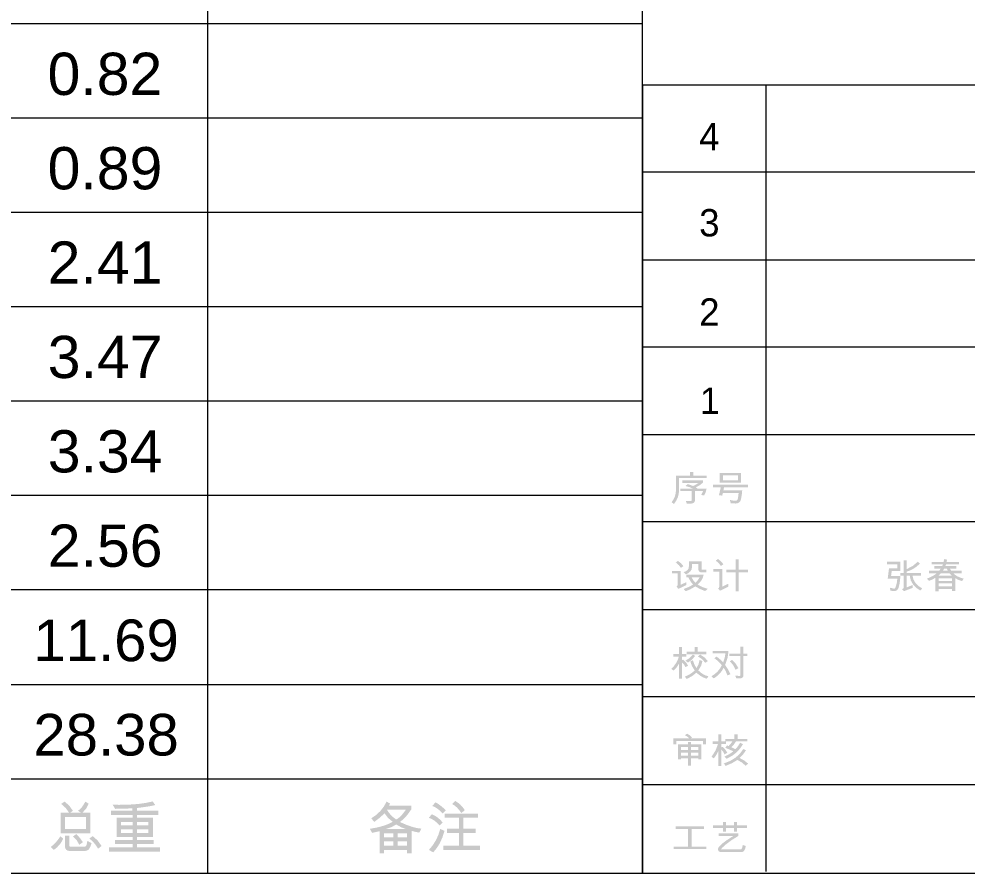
# Model space of a CAD drawing. Header units: millimetres. Extents: x 3 to 591, y 5 to 206.
# Drawn here: x 443.65 to 489.78, y 5.22 to 46.75 of the extents above; entities that cross this region are included whole.
import ezdxf

# ---------------------------------------------------------------- set-up
doc = ezdxf.new("R2010")
doc.units = ezdxf.units.MM

msp = doc.modelspace()

# ---------------------------------------------------------------- hatches: boundary and pattern name
h = msp.add_hatch(color=7)
h.paths.add_polyline_path([(477.10351, 24.426567), (475.762955, 24.426567), (475.762955, 23.83842), (475.747564, 23.657647), (475.701425, 23.485711), (475.624591, 23.32256), (475.517113, 23.168142), (475.399704, 23.249171), (475.493436, 23.387974), (475.560452, 23.535665), (475.600699, 23.692245), (475.614126, 23.857713), (475.614126, 24.552244), (476.302043, 24.552244), (476.302043, 24.726979), (476.450871, 24.726979), (476.450871, 24.552244), (477.10351, 24.552244)])
h.paths.add_polyline_path([(477.105715, 23.917795), (477.063203, 23.751053), (476.982243, 23.577695), (476.842234, 23.610217), (476.931531, 23.792118), (476.531349, 23.792118), (476.531349, 23.320278), (476.517103, 23.260342), (476.474436, 23.217821), (476.40345, 23.192766), (476.304248, 23.18523), (476.139986, 23.186884), (476.091479, 23.318624), (476.326297, 23.311458), (476.368465, 23.32393), (476.382521, 23.368234), (476.382521, 23.792118), (475.832408, 23.792118), (475.832408, 23.917795), (476.427169, 23.917795), (476.268488, 23.986284), (476.072186, 24.04237), (476.187942, 24.133872), (476.297978, 24.100523), (476.439847, 24.044023), (476.480775, 24.057563), (476.539893, 24.086605), (476.6172, 24.13115), (476.712699, 24.191198), (475.917846, 24.191198), (475.917846, 24.317977), (476.931531, 24.317977), (476.931531, 24.206081), (476.768233, 24.080059), (476.575997, 23.973468), (476.66364, 23.917795)])
h = msp.add_hatch(color=7)
h.paths.add_polyline_path([(478.777408, 24.196159), (477.745533, 24.196159), (477.745533, 24.680677), (478.777408, 24.680677)])
h.paths.add_polyline_path([(478.629131, 24.322938), (478.629131, 24.553898), (477.89381, 24.553898), (477.89381, 24.322938)])
h.paths.add_polyline_path([(479.111444, 23.975122), (477.95279, 23.975122), (477.921922, 23.829601), (478.838042, 23.829601), (478.816441, 23.627227), (478.791326, 23.469037), (478.762697, 23.354979), (478.730555, 23.285), (478.642843, 23.213066), (478.515029, 23.189089), (478.429522, 23.193085), (478.279109, 23.204523), (478.236115, 23.364926), (478.392315, 23.33268), (478.516683, 23.321931), (478.570082, 23.338055), (478.608185, 23.386424), (478.622637, 23.430366), (478.636159, 23.497769), (478.648648, 23.588737), (478.659999, 23.703372), (477.896566, 23.703372), (477.860737, 23.574388), (477.706397, 23.595885), (477.792386, 23.975122), (477.412048, 23.975122), (477.412048, 24.101901), (479.111444, 24.101901)])
h = msp.add_hatch(color=7)
h.paths.add_polyline_path([(475.976619, 20.143351), (475.852596, 20.058464), (475.753102, 20.193236), (475.603998, 20.321393), (475.708729, 20.399115), (475.856317, 20.287356)])
h.paths.add_polyline_path([(477.098343, 19.842387), (476.851949, 19.842387), (476.792694, 19.85162), (476.746667, 19.87987), (476.716902, 19.921625), (476.70698, 19.972474), (476.70698, 20.254145), (476.393889, 20.254145), (476.393889, 20.092639), (476.372461, 19.986737), (476.308451, 19.887036), (476.211988, 19.803044), (476.094028, 19.744271), (475.988746, 19.853412), (476.076045, 19.887311), (476.146394, 19.93444), (476.197588, 19.986117), (476.226871, 20.033659), (476.245061, 20.157131), (476.245061, 20.379822), (476.856359, 20.379822), (476.856359, 19.989011), (476.887227, 19.968616), (477.098343, 19.968616)])
h.paths.add_polyline_path([(476.119384, 19.225026), (475.729675, 19.038716), (475.643685, 19.14951), (475.68165, 19.187957), (475.694397, 19.232192), (475.694397, 19.790573), (475.417136, 19.790573), (475.417136, 19.91625), (475.843225, 19.91625), (475.843225, 19.235499), (476.119384, 19.36724)])
h.paths.add_polyline_path([(477.162835, 19.040369), (477.029992, 18.933433), (476.763893, 19.040231), (476.558152, 19.159432), (476.309002, 19.016185), (476.084658, 18.926268), (475.987093, 19.035408), (476.243408, 19.132904), (476.446806, 19.248177), (476.328639, 19.390666), (476.209232, 19.605916), (476.117731, 19.605916), (476.117731, 19.731593), (476.959436, 19.731593), (476.923581, 19.595495), (476.862353, 19.470041), (476.775804, 19.355337), (476.663985, 19.251485), (476.879303, 19.134971)])
h.paths.add_polyline_path([(476.766511, 19.605916), (476.370187, 19.605916), (476.462722, 19.443997), (476.556498, 19.335821), (476.680108, 19.466114)])
h = msp.add_hatch(color=7)
h.paths.add_polyline_path([(477.922965, 20.234853), (477.799493, 20.15217), (477.700136, 20.284807), (477.550343, 20.412895), (477.656177, 20.49227), (477.804867, 20.377824)])
h.paths.add_polyline_path([(479.122409, 19.83908), (478.666554, 19.83908), (478.666554, 18.926268), (478.517175, 18.926268), (478.517175, 19.83908), (478.061871, 19.83908), (478.061871, 19.965308), (478.517175, 19.965308), (478.517175, 20.47849), (478.666554, 20.47849), (478.666554, 19.965308), (479.122409, 19.965308)])
h.paths.add_polyline_path([(478.16109, 19.143998), (477.755395, 18.948316), (477.667752, 19.059662), (477.706475, 19.097282), (477.719566, 19.14069), (477.719566, 19.882075), (477.433486, 19.882075), (477.433486, 20.008303), (477.867292, 20.008303), (477.867292, 19.145651), (478.16109, 19.287865)])
h = msp.add_hatch(color=7)
h.paths.add_polyline_path([(487.599263, 19.052262), (487.501697, 18.959658), (487.32021, 19.075827), (487.159393, 19.239124), (487.041226, 19.442936), (486.987965, 19.680648), (486.835829, 19.680648), (486.835829, 19.111793), (487.133486, 19.226997), (487.133486, 19.090296), (486.706294, 18.926585), (486.618099, 19.025253), (486.669707, 19.054674), (486.687001, 19.093603), (486.687001, 19.680648), (486.528251, 19.680648), (486.528251, 19.806325), (486.687001, 19.806325), (486.687001, 20.429198), (486.835829, 20.429198), (486.835829, 19.998699), (487.121083, 20.145115), (487.379879, 20.359745), (487.485712, 20.267692), (487.328202, 20.129087), (487.167385, 20.017509), (487.003261, 19.932906), (486.835829, 19.875227), (486.835829, 19.806325), (487.543039, 19.806325), (487.543039, 19.680648), (487.124115, 19.680648), (487.166498, 19.501227), (487.259783, 19.336689), (487.40402, 19.187034)])
h.paths.add_polyline_path([(486.528251, 19.657497), (486.51702, 19.458163), (486.486359, 19.255109), (486.441642, 19.086713), (486.389896, 18.991077), (486.319616, 18.946153), (486.221224, 18.930995), (486.145226, 18.936645), (486.048143, 18.953043), (486.01948, 19.096359), (486.064197, 19.086782), (486.130825, 19.071004), (486.198762, 19.056879), (486.247683, 19.052262), (486.265339, 19.062718), (486.285165, 19.094155), (486.307059, 19.146675), (486.330916, 19.220383), (486.368399, 19.382096), (486.381077, 19.531819), (485.9153, 19.531819), (485.978138, 20.035079), (486.386038, 20.035079), (486.386038, 20.23517), (485.873959, 20.23517), (485.873959, 20.361398), (486.526598, 20.361398), (486.526598, 19.9083), (486.110981, 19.9083), (486.077908, 19.657497)])
h = msp.add_hatch(color=7)
h.paths.add_polyline_path([(489.614002, 19.535127), (489.533524, 19.417167), (489.378151, 19.467947), (489.211615, 19.553868), (489.211615, 18.929892), (489.049557, 18.929892), (489.049557, 19.035726), (488.393611, 19.035726), (488.393611, 18.924931), (488.23872, 18.924931), (488.23872, 19.579775), (488.079487, 19.490961), (487.920669, 19.426537), (487.818142, 19.531819), (487.974825, 19.598267), (488.106704, 19.664456), (488.213777, 19.730334), (488.296046, 19.795852), (487.922322, 19.795852), (487.922322, 19.92208), (488.421172, 19.92208), (488.496137, 20.019094), (488.184149, 20.019094), (488.184149, 20.145322), (488.560078, 20.145322), (488.600868, 20.226351), (488.049102, 20.226351), (488.049102, 20.352579), (488.632839, 20.352579), (488.64593, 20.407701), (488.658195, 20.487627), (488.800959, 20.459515), (488.78332, 20.352579), (489.386901, 20.352579), (489.386901, 20.226351), (488.751901, 20.226351), (488.737018, 20.185561), (488.722136, 20.145322), (489.258468, 20.145322), (489.258468, 20.019094), (488.948134, 20.019094), (489.004358, 19.92208), (489.517539, 19.92208), (489.517539, 19.795852), (489.112396, 19.795852), (489.192787, 19.719689), (489.303254, 19.650813), (489.443694, 19.589275)])
h.paths.add_polyline_path([(488.843954, 19.92208), (488.81412, 19.979062), (488.797101, 20.019094), (488.662053, 20.019094), (488.603073, 19.92208)])
h.paths.add_polyline_path([(489.037982, 19.678994), (488.973076, 19.74259), (488.932149, 19.794198), (488.503854, 19.794198), (488.430956, 19.721506), (488.383689, 19.678994)])
h.paths.add_polyline_path([(489.049557, 19.429845), (489.049557, 19.552214), (488.393611, 19.552214), (488.393611, 19.429845)])
h.paths.add_polyline_path([(489.049557, 19.161403), (489.049557, 19.303065), (488.393611, 19.303065), (488.393611, 19.161403)])
h = msp.add_hatch(color=7)
h.paths.add_polyline_path([(477.09724, 15.86234), (476.135921, 15.86234), (476.135921, 15.988017), (476.523425, 15.988017), (476.523425, 16.210708), (476.671151, 16.210708), (476.671151, 15.988017), (477.09724, 15.988017)])
h.paths.add_polyline_path([(476.204823, 15.3001), (476.073633, 15.236159), (476.006592, 15.358529), (475.911025, 15.461055), (475.911025, 14.672817), (475.761645, 14.672817), (475.761645, 15.407036), (475.66663, 15.246701), (475.509189, 15.06859), (475.383512, 15.144658), (475.513538, 15.284184), (475.619225, 15.431565), (475.700624, 15.586801), (475.757787, 15.749892), (475.483282, 15.749892), (475.483282, 15.875569), (475.761645, 15.875569), (475.761645, 16.209054), (475.911025, 16.209054), (475.911025, 15.875569), (476.123243, 15.875569), (476.123243, 15.749892), (475.911025, 15.749892), (475.911025, 15.571849), (475.95402, 15.603269), (476.113941, 15.447964)])
h.paths.add_polyline_path([(476.545474, 15.775248), (476.387895, 15.593278), (476.197657, 15.453889), (476.075287, 15.547596), (476.266834, 15.670517), (476.435231, 15.848008)])
h.paths.add_polyline_path([(477.159527, 15.526099), (477.039914, 15.441763), (476.891017, 15.617945), (476.677214, 15.759814), (476.794623, 15.842496), (477.014076, 15.695666)])
h.paths.add_polyline_path([(477.199215, 14.785265), (477.09724, 14.66951), (476.947904, 14.730609), (476.817429, 14.800699), (476.705869, 14.879885), (476.613273, 14.968269), (476.393752, 14.792087), (476.141984, 14.661793), (476.038356, 14.76928), (476.187787, 14.834814), (476.318511, 14.907428), (476.430425, 14.987174), (476.523425, 15.074102), (476.397335, 15.277776), (476.306797, 15.511216), (476.436884, 15.565235), (476.501376, 15.37603), (476.608863, 15.182691), (476.7076, 15.367969), (476.763755, 15.580118), (476.902661, 15.532162), (476.834862, 15.295277), (476.700916, 15.074102), (476.81544, 14.971378), (476.93663, 14.888963), (477.064538, 14.826908)])
h = msp.add_hatch(color=7)
h.paths.add_polyline_path([(479.085586, 15.76698), (478.898724, 15.76698), (478.898724, 14.800148), (478.876331, 14.752261), (478.835334, 14.716363), (478.792271, 14.694039), (478.763676, 14.686598), (478.548151, 14.686598), (478.499093, 14.818338), (478.630558, 14.809932), (478.723989, 14.807314), (478.750447, 14.826606), (478.750447, 15.76698), (478.206398, 15.76698), (478.206398, 15.893208), (478.750447, 15.893208), (478.750447, 16.223386), (478.898724, 16.223386), (478.898724, 15.893208), (479.085586, 15.893208)])
h.paths.add_polyline_path([(478.263724, 14.888894), (478.115998, 14.831567), (478.029182, 15.047368), (477.934097, 15.205291), (477.847574, 15.052854), (477.738416, 14.915559), (477.60652, 14.793456), (477.451784, 14.686598), (477.337682, 14.786919), (477.499722, 14.894406), (477.638508, 15.020083), (477.753936, 15.16395), (477.845903, 15.326007), (477.677576, 15.509562), (477.483203, 15.669966), (477.592344, 15.746585), (477.704999, 15.656676), (477.794915, 15.579635), (477.862095, 15.515513), (477.906537, 15.464362), (477.985498, 15.696217), (478.020638, 15.902027), (477.401072, 15.902027), (477.401072, 16.02109), (478.170017, 16.02109), (478.124267, 15.680852), (478.004102, 15.338134), (478.151276, 15.116821)])
h.paths.add_polyline_path([(478.651228, 15.182691), (478.512873, 15.108277), (478.394155, 15.331657), (478.237817, 15.519484), (478.345855, 15.587283), (478.520246, 15.402764)])
h = msp.add_hatch(color=7)
h.paths.add_polyline_path([(477.069128, 11.483764), (476.921954, 11.483764), (476.921954, 11.644719), (475.63211, 11.644719), (475.63211, 11.483764), (475.483833, 11.483764), (475.483833, 11.770947), (476.250022, 11.770947), (476.164377, 11.856454), (476.047726, 11.922531), (476.156867, 11.995291), (476.286678, 11.918397), (476.398299, 11.806776), (476.335461, 11.774254), (477.069128, 11.770947)])
h.paths.add_polyline_path([(476.848091, 10.74293), (476.699814, 10.74293), (476.699814, 10.800808), (476.351997, 10.800808), (476.351997, 10.436455), (476.20372, 10.436455), (476.20372, 10.800808), (475.854801, 10.800808), (475.854801, 10.74293), (475.707626, 10.74293), (475.707626, 11.477149), (476.20372, 11.477149), (476.20372, 11.596212), (476.351997, 11.596212), (476.351997, 11.477149), (476.848091, 11.477149)])
h.paths.add_polyline_path([(476.699814, 11.199888), (476.699814, 11.351472), (476.351997, 11.351472), (476.351997, 11.199888)])
h.paths.add_polyline_path([(476.20372, 11.199888), (476.20372, 11.351472), (475.854801, 11.351472), (475.854801, 11.199888)])
h.paths.add_polyline_path([(476.699814, 10.927587), (476.699814, 11.074211), (476.351997, 11.074211), (476.351997, 10.927587)])
h.paths.add_polyline_path([(476.20372, 10.927587), (476.20372, 11.074211), (475.854801, 11.074211), (475.854801, 10.927587)])
h = msp.add_hatch(color=7)
h.paths.add_polyline_path([(479.088702, 11.618811), (478.530321, 11.618811), (478.427795, 11.466607), (478.305425, 11.33714), (478.510477, 11.243985), (478.622374, 11.378344), (478.735924, 11.556524), (478.873728, 11.488725), (478.726554, 11.269341), (478.562843, 11.087991), (478.356275, 10.929241), (478.081081, 10.777106), (477.96753, 10.878529), (478.216404, 11.006342), (478.405746, 11.140357), (478.251837, 11.208776), (478.135651, 11.259419), (478.057086, 11.292285), (478.016037, 11.307375), (478.095963, 11.430296), (478.17589, 11.39612), (478.275866, 11.503952), (478.357239, 11.618811), (478.051315, 11.618811), (478.051315, 11.503056), (477.819253, 11.503056), (477.819253, 11.333282), (477.87658, 11.358087), (478.011007, 11.228344), (478.111949, 11.067596), (477.977452, 10.993182), (477.915509, 11.113898), (477.819253, 11.228), (477.819253, 10.424328), (477.672079, 10.424328), (477.672079, 11.156893), (477.586503, 10.980297), (477.458759, 10.797501), (477.339696, 10.875222), (477.534068, 11.168469), (477.661055, 11.503056), (477.405291, 11.503056), (477.405291, 11.628733), (477.672079, 11.628733), (477.672079, 11.966628), (477.819253, 11.966628), (477.819253, 11.628733), (478.010525, 11.628733), (478.010525, 11.744489), (478.459765, 11.744489), (478.459765, 11.964975), (478.608042, 11.964975), (478.608042, 11.744489), (479.088702, 11.744489)])
h.paths.add_polyline_path([(479.122326, 10.540083), (479.004917, 10.434801), (478.819778, 10.598167), (478.598672, 10.719779), (478.347386, 10.56792), (478.033676, 10.430943), (477.938316, 10.546698), (478.248159, 10.671539), (478.510408, 10.831056), (478.725012, 11.025196), (478.891918, 11.253907), (479.020351, 11.186659), (478.8667, 10.976301), (478.710568, 10.813486), (478.934224, 10.693941)])
h = msp.add_hatch(color=7)
h.paths.add_polyline_path([(447.119269, 7.154338), (445.668471, 7.154338), (445.668471, 8.156447), (446.082985, 8.156447), (445.923063, 8.380378), (445.69989, 8.581985), (445.868011, 8.697741), (446.101313, 8.485385), (446.269295, 8.245744), (446.13976, 8.159203), (446.664517, 8.156447), (446.518445, 8.245744), (446.614658, 8.324197), (446.706478, 8.425647), (446.793854, 8.550144), (446.876735, 8.697741), (447.036587, 8.587497), (446.907327, 8.341104), (446.735072, 8.159203), (447.119269, 8.156447)])
h.paths.add_polyline_path([(446.904295, 7.359941), (446.904295, 7.949741), (445.883445, 7.949741), (445.883445, 7.359941)])
h.paths.add_polyline_path([(446.758223, 6.721634), (446.577976, 6.594854), (446.460016, 6.810655), (446.277564, 7.001651), (446.433006, 7.11465), (446.60657, 6.931371)])
h.paths.add_polyline_path([(447.178801, 6.670922), (447.13137, 6.529828), (447.079237, 6.423977), (447.022454, 6.353267), (446.961071, 6.317593), (446.879491, 6.295544), (446.088497, 6.295544), (446.012774, 6.311116), (445.945732, 6.35728), (445.898879, 6.421773), (445.883445, 6.492879), (445.883445, 7.044095), (446.096765, 7.044095), (446.096765, 6.544142), (446.117022, 6.511896), (446.156296, 6.501148), (446.859096, 6.501148), (446.894718, 6.522301), (446.930754, 6.586035), (446.977607, 6.783921)])
h.paths.add_polyline_path([(447.66387, 6.53863), (447.494096, 6.403583), (447.399855, 6.55415), (447.29745, 6.686632), (447.186983, 6.800923), (447.068558, 6.89692), (447.229512, 7.018188), (447.467568, 6.810655)])
h.paths.add_polyline_path([(445.800762, 6.894164), (445.722008, 6.740892), (445.619688, 6.598575), (445.493804, 6.467213), (445.344356, 6.346807), (445.194426, 6.492879), (445.31751, 6.591685), (445.436202, 6.710334), (445.55045, 6.848827), (445.660203, 7.007163)])
h = msp.add_hatch(color=7)
h.paths.add_polyline_path([(450.510897, 6.261369), (448.033184, 6.261369), (448.033184, 6.468075), (449.171444, 6.468075), (449.171444, 6.626825), (448.323675, 6.626825), (448.323675, 6.831877), (449.171444, 6.831877), (449.171444, 6.966925), (448.398089, 6.966925), (448.398089, 7.906747), (449.171444, 7.906747), (449.171444, 8.043448), (448.126891, 8.043448), (448.126891, 8.2485), (449.165932, 8.2485), (449.165932, 8.364255), (448.326431, 8.342207), (448.202407, 8.542298), (448.515498, 8.536786), (449.00322, 8.547138), (449.438645, 8.578265), (449.821774, 8.630268), (450.152607, 8.703253), (450.27663, 8.525761), (450.121618, 8.491448), (449.921234, 8.456308), (449.675582, 8.420341), (449.384764, 8.383548), (449.384764, 8.2485), (450.421049, 8.2485), (450.421049, 8.043448), (449.384764, 8.043448), (449.384764, 7.906747), (450.161978, 7.906747), (450.161978, 6.966925), (449.384764, 6.966925), (449.384764, 6.831877), (450.200563, 6.831877), (450.200563, 6.626825), (449.384764, 6.626825), (449.384764, 6.468075), (450.510897, 6.468075)])
h.paths.add_polyline_path([(449.947004, 7.534676), (449.947004, 7.701695), (449.384764, 7.701695), (449.384764, 7.534676)])
h.paths.add_polyline_path([(449.171444, 7.534676), (449.171444, 7.701695), (448.61196, 7.701695), (448.61196, 7.534676)])
h.paths.add_polyline_path([(449.947004, 7.162606), (449.947004, 7.340649), (449.384764, 7.340649), (449.384764, 7.162606)])
h.paths.add_polyline_path([(449.171444, 7.162606), (449.171444, 7.340649), (448.61196, 7.340649), (448.61196, 7.162606)])
h = msp.add_hatch(color=7)
h.paths.add_polyline_path([(463.22331, 7.379234), (463.121335, 7.184655), (462.897129, 7.230819), (462.746509, 7.272849), (462.746509, 6.179789), (462.531535, 6.179789), (462.531535, 6.338539), (461.408158, 6.338539), (461.408158, 6.179789), (461.193184, 6.179789), (461.193184, 7.25521), (460.826626, 7.17363), (460.719139, 7.370965), (461.062469, 7.434321), (461.362339, 7.511939), (461.618697, 7.603819), (461.831492, 7.709963), (461.602944, 7.900959), (461.430207, 8.129989), (461.214544, 7.916737), (460.928601, 7.707207), (460.789695, 7.881942), (461.026476, 8.045756), (461.229151, 8.235409), (461.39772, 8.450899), (461.532182, 8.692228), (461.701956, 8.598522), (461.669434, 8.528517), (461.653449, 8.499303), (462.731075, 8.499303), (462.731075, 8.313543), (462.606759, 8.130506), (462.473658, 7.967518), (462.331875, 7.824581), (462.181513, 7.701695), (462.48103, 7.57085), (462.754502, 7.473491), (463.001928, 7.409619)])
h.paths.add_polyline_path([(462.466492, 8.294251), (461.551474, 8.294251), (461.637059, 8.163406), (461.740886, 8.041243), (461.863006, 7.927762), (462.003471, 7.822962), (462.115505, 7.895206), (462.23002, 7.997835), (462.347016, 8.13085)])
h.paths.add_polyline_path([(462.485784, 7.354429), (462.253516, 7.442417), (462.003471, 7.580427), (461.749705, 7.443657), (461.498006, 7.362697)])
h.paths.add_polyline_path([(462.531535, 6.961412), (462.531535, 7.147723), (462.079539, 7.147723), (462.079539, 6.961412)])
h.paths.add_polyline_path([(461.865667, 6.961412), (461.865667, 7.147723), (461.408158, 7.147723), (461.408158, 6.961412)])
h.paths.add_polyline_path([(462.531535, 6.544142), (462.531535, 6.75636), (462.079539, 6.75636), (462.079539, 6.544142)])
h.paths.add_polyline_path([(461.865667, 6.544142), (461.865667, 6.75636), (461.408158, 6.75636), (461.408158, 6.544142)])
h = msp.add_hatch(color=7)
h.paths.add_polyline_path([(465.339977, 8.274958), (465.164691, 8.138257), (465.070123, 8.278395), (464.964186, 8.398637), (464.84688, 8.498933), (464.718206, 8.579229), (464.876956, 8.722545), (465.008214, 8.640285), (465.129137, 8.538233), (465.239725, 8.41644)])
h.paths.add_polyline_path([(464.411179, 8.272202), (464.257941, 8.113452), (464.14868, 8.233247), (464.029187, 8.334696), (463.899359, 8.417852), (463.759092, 8.482767), (463.90792, 8.660809), (464.025621, 8.594043), (464.148801, 8.50702), (464.277355, 8.39974)])
h.paths.add_polyline_path([(466.070337, 6.344051), (464.292668, 6.344051), (464.292668, 6.549655), (465.054447, 6.549655), (465.054447, 7.165362), (464.478428, 7.165362), (464.478428, 7.370965), (465.054447, 7.370965), (465.054447, 7.906747), (464.362672, 7.906747), (464.362672, 8.113452), (465.983245, 8.113452), (465.983245, 7.906747), (465.268319, 7.906747), (465.268319, 7.370965), (465.870246, 7.370965), (465.870246, 7.165362), (465.268319, 7.165362), (465.268319, 6.549655), (466.070337, 6.549655)])
h.paths.add_polyline_path([(464.260697, 7.675236), (464.111869, 7.53192), (463.990852, 7.660715), (463.863478, 7.766049), (463.7298, 7.848025), (463.589868, 7.906747), (463.733184, 8.082033), (463.891108, 8.001728), (464.031668, 7.90716), (464.154864, 7.798329)])
h.paths.add_polyline_path([(464.348892, 7.270093), (464.251025, 6.956314), (464.126959, 6.678088), (463.976744, 6.435415), (463.800433, 6.228296), (463.589868, 6.344051), (463.778177, 6.570075), (463.933, 6.815685), (464.054336, 7.080828), (464.142186, 7.365453)])
h = msp.add_hatch(color=7)
h.dxf.hatch_style = 2
h.paths.add_polyline_path([(477.085665, 6.383647), (475.497062, 6.383647), (475.497062, 6.509324), (476.206476, 6.509324), (476.206476, 7.367015), (475.599588, 7.367015), (475.599588, 7.492692), (476.979831, 7.492692), (476.979831, 7.367015), (476.372943, 7.367015), (476.372943, 6.509324), (477.085665, 6.509324)])
h = msp.add_hatch(color=7)
h.paths.add_polyline_path([(479.076181, 7.416624), (478.580639, 7.416624), (478.580639, 7.233621), (478.433464, 7.233621), (478.433464, 7.416624), (478.043204, 7.416624), (478.043204, 7.233621), (477.897132, 7.233621), (477.897132, 7.416624), (477.416472, 7.416624), (477.416472, 7.536789), (477.897132, 7.536789), (477.897132, 7.707115), (478.043204, 7.707115), (478.043204, 7.536789), (478.433464, 7.536789), (478.433464, 7.707115), (478.580639, 7.707115), (478.580639, 7.536789), (479.076181, 7.536789)])
h.paths.add_polyline_path([(479.009484, 6.537436), (478.98077, 6.407297), (478.937689, 6.314469), (478.880345, 6.258848), (478.808842, 6.240331), (477.803425, 6.240331), (477.741758, 6.250597), (477.695387, 6.281121), (477.66638, 6.326251), (477.656802, 6.380891), (477.668188, 6.428106), (477.702415, 6.485346), (477.759587, 6.552508), (477.839806, 6.629489), (477.943667, 6.715289), (478.072487, 6.809047), (478.226216, 6.910867), (478.404801, 7.020852), (477.686017, 7.022505), (477.686017, 7.149285), (478.652848, 7.149285), (478.652848, 7.025813), (478.310061, 6.81449), (478.040448, 6.610196), (477.938439, 6.520262), (477.865575, 6.452135), (477.821857, 6.405713), (477.807284, 6.380891), (477.822167, 6.366008), (478.753721, 6.366008), (478.792271, 6.379874), (478.82276, 6.421543), (478.845188, 6.491116), (478.859554, 6.588699)])

# ---------------------------------------------------------------- linework, layer by layer
at = {"color": 7, "lineweight": 0}
for points in [[(452.822015, 78.634167), (452.822015, 9.807222)], [(473.988681, 5.221111), (473.988681, 78.634167)], [(302.150626, 46.531389), (473.988681, 46.531389)], [(302.150626, 41.945278), (473.988681, 41.945278)], [(302.150626, 37.359167), (473.988681, 37.359167)], [(302.150626, 32.773056), (473.988681, 32.773056)], [(302.150626, 28.186944), (473.988681, 28.186944)], [(302.150626, 23.600833), (473.988681, 23.600833)], [(302.150626, 19.014722), (473.988681, 19.014722)], [(302.150626, 14.393333), (473.988681, 14.393333)], [(302.150626, 9.807222), (473.988681, 9.807222)], [(452.822015, 9.807222), (452.822015, 5.221111)], [(302.150626, 5.221111), (473.988681, 5.221111)]]:
    msp.add_lwpolyline(points, dxfattribs=at)
at = {"color": 9, "lineweight": 0, "true_color": 0xc0c0c0}
for points in [[(588.994237, 43.532778), (473.988681, 43.532778)], [(473.988681, 43.532778), (473.988681, 5.221111)], [(479.985904, 43.532778), (479.985904, 5.291667)], [(518.967848, 39.299444), (473.988681, 39.299444)], [(518.967848, 35.030833), (473.988681, 35.030833)], [(518.967848, 30.7975), (473.988681, 30.7975)], [(588.994237, 26.528889), (473.988681, 26.528889)], [(526.975904, 22.295556), (473.988681, 22.295556)], [(518.967848, 18.026944), (473.988681, 18.026944)], [(518.967848, 13.793611), (473.988681, 13.793611)], [(473.988681, 9.525), (518.967848, 9.525)], [(301.974237, 5.221111), (588.994237, 5.221111)]]:
    msp.add_lwpolyline(points, dxfattribs=at)

# ---------------------------------------------------------------- texts
at = {"color": 7, "attachment_point": 1}
for s, insert, char_height in [('{\\fArialUnicodeMS|b0|i0|c0; }', (462.734295, 45.774965), 2.716956), ('{\\fArialUnicodeMS|b0|i0|c0;0.82}', (445.036133, 45.111835), 2.053826), ('{\\fCenturyGothic|b0|i0|c0;4}', (476.740279, 41.692693), 1.333502), ('{\\fArialUnicodeMS|b0|i0|c0; }', (462.73712, 41.186029), 2.716956), ('{\\fArialUnicodeMS|b0|i0|c0;0.89}', (445.038958, 40.522899), 2.053826), ('{\\fCenturyGothic|b0|i0|c0;3}', (476.743776, 37.509029), 1.330169), ('{\\fArialUnicodeMS|b0|i0|c0; }', (462.739945, 36.597093), 2.716956), ('{\\fArialUnicodeMS|b0|i0|c0;2.41}', (445.041783, 35.933963), 2.053826), ('{\\fCenturyGothic|b0|i0|c0;2}', (476.742019, 33.167494), 1.331281), ('{\\fArialUnicodeMS|b0|i0|c0; }', (462.742753, 32.008157), 2.716956), ('{\\fArialUnicodeMS|b0|i0|c0;3.47}', (445.044608, 31.345027), 2.053826), ('{\\fCenturyGothic|b0|i0|c0;1}', (476.780415, 28.826678), 1.284242), ('{\\fArialUnicodeMS|b0|i0|c0;3.34}', (445.047433, 26.756108), 2.053826), ('{\\fArialUnicodeMS|b0|i0|c0; }', (462.745578, 22.830302), 2.716956), ('{\\fArialUnicodeMS|b0|i0|c0;2.56}', (445.047433, 22.167172), 2.053826), ('{\\fArialUnicodeMS|b0|i0|c0;11.69}', (444.344703, 17.549508), 2.025098), ('{\\fArialUnicodeMS|b0|i0|c0;28.38}', (444.344703, 12.960572), 2.025098)]:
    msp.add_mtext(s, dxfattribs=dict(at, insert=insert, char_height=char_height))

doc.saveas('drawing.dxf')
